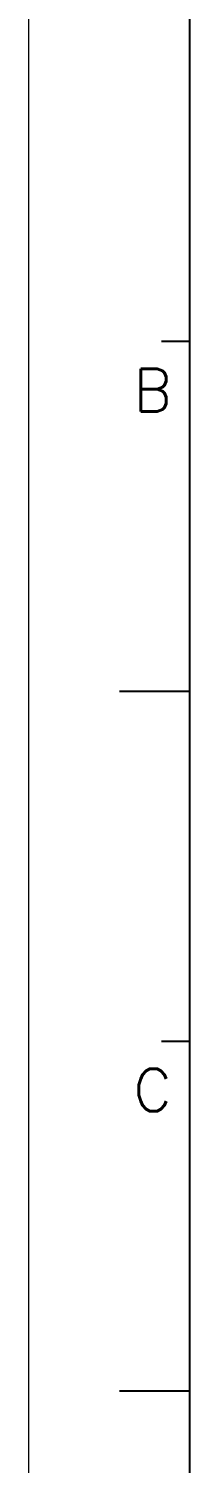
# Model space of a CAD drawing. Header units: millimetres. Extents: x 3175 to 3429, y -23 to 156.
# Drawn here: x 3175.5 to 3182.6, y 50.9 to 114.2 of the extents above; entities that cross this region are included whole.
import ezdxf

# ---------------------------------------------------------------- set-up
doc = ezdxf.new("R2010")
doc.units = ezdxf.units.MM
doc.header["$LTSCALE"] = 23.1
doc.linetypes.add('PHANTOM', pattern=[29.5, 9.5, -1.5, 3, -1.5, 3, -1.5, 9.5])
doc.layers.get('0').update_dxf_attribs({"linetype": 'CONTINUOUS'})
doc.layers.add('0PAPERF', color=2, linetype='PHANTOM', lineweight=0, plot=False)
doc.styles.add('SIMPLEX', font='SIMPLEX.SHX')

msp = doc.modelspace()

# ---------------------------------------------------------------- linework, layer by layer
for p, q in [((3182.595, 146.735), (3182.595, -18.137)), ((3182.595, 100.423), (3181.36, 100.423)), ((3182.595, 84.985), (3179.508, 84.985)), ((3182.595, 69.548), (3181.36, 69.548)), ((3182.595, 54.111), (3179.508, 54.111))]:
    msp.add_line(p, q)
at = {"layer": '0PAPERF'}
msp.add_line((3175.493, 156.001), (3175.493, -23.077), dxfattribs=at)

# ---------------------------------------------------------------- texts
at = {"style": 'SIMPLEX'}
for s, p in [('B', (3180.125, 97.335)), ('C', (3180.125, 66.461))]:
    msp.add_text(s, height=1.877, dxfattribs=at).set_placement(p)

doc.saveas('drawing.dxf')
